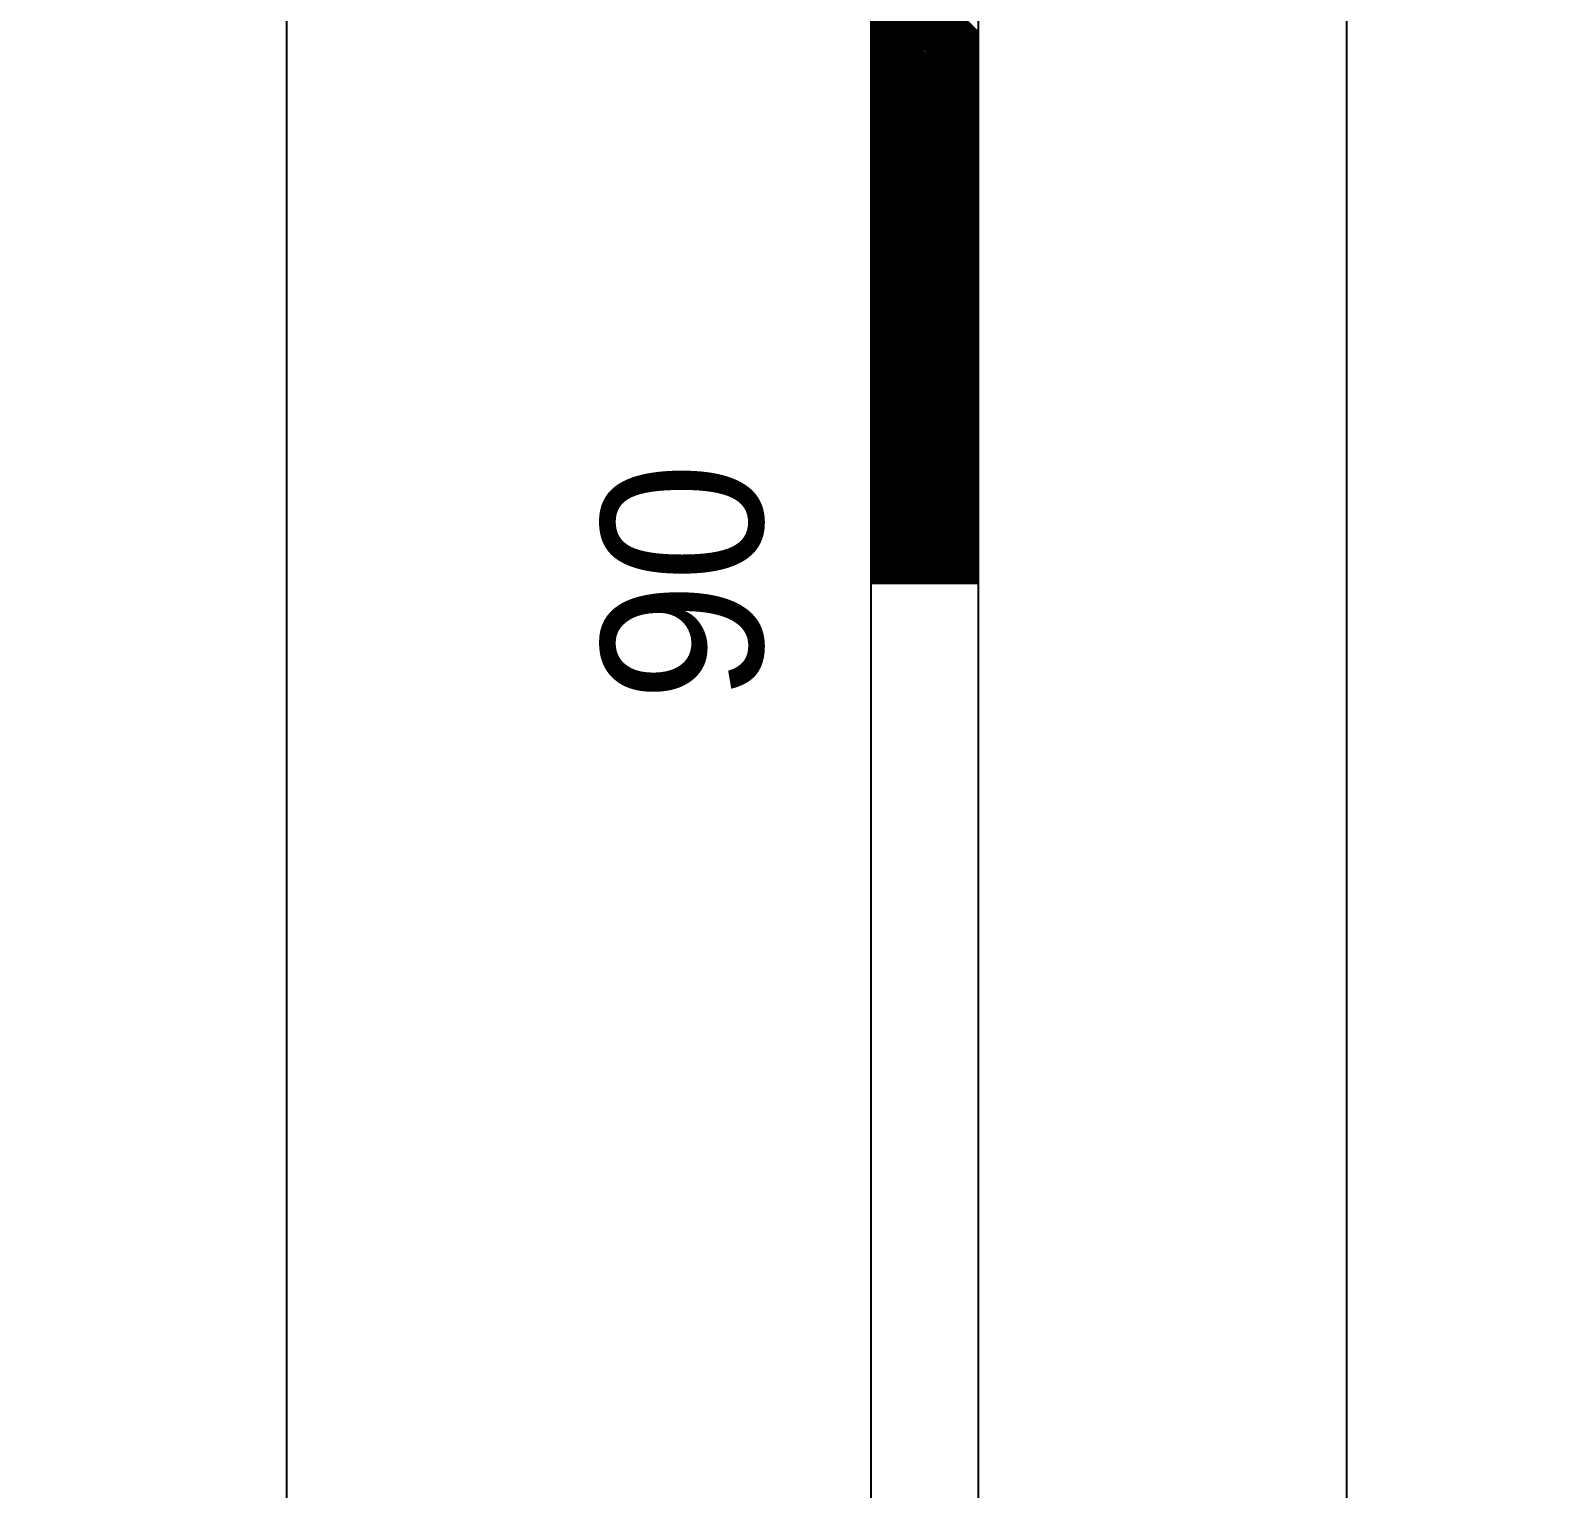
# Model space of a CAD drawing. Extents: x 748454 to 749044, y 4315881 to 4316908.
# Drawn here: x 748685.85 to 748699.99, y 4316862.58 to 4316876.16 of the extents above; entities that cross this region are included whole.
import ezdxf
from ezdxf.enums import TextEntityAlignment as Align

# ---------------------------------------------------------------- set-up
doc = ezdxf.new("R2010")
doc.units = 0
doc.layers.get('0').update_dxf_attribs({"linetype": 'CONTINUOUS'})

msp = doc.modelspace()

# ---------------------------------------------------------------- linework, layer by layer
at = {"color": 0, "linetype": 'CONTINUOUS'}
for p, q in [((748693.67, 4316781.01), (748693.67, 4316881.01)), ((748693.67, 4316781.01), (748693.67, 4316881.01)), ((748694.67, 4316781.01), (748694.67, 4316881.01)), ((748694.67, 4316781.01), (748694.67, 4316881.01)), ((748694.67, 4316876.14), (748693.67, 4316877.14)), ((748694.67, 4316876.14), (748693.67, 4316877.14)), ((748694.67, 4316876.13), (748693.67, 4316877.13)), ((748694.67, 4316876.13), (748693.67, 4316877.13)), ((748694.67, 4316876.12), (748693.67, 4316877.12)), ((748694.67, 4316876.12), (748693.67, 4316877.12)), ((748694.67, 4316876.1), (748693.67, 4316877.1)), ((748694.67, 4316876.1), (748693.67, 4316877.1)), ((748694.67, 4316876.09), (748693.67, 4316877.09)), ((748694.67, 4316876.09), (748693.67, 4316877.09)), ((748694.67, 4316876.07), (748693.67, 4316877.07)), ((748694.67, 4316876.07), (748693.67, 4316877.07)), ((748694.67, 4316876.06), (748693.67, 4316877.06)), ((748694.67, 4316876.06), (748693.67, 4316877.06)), ((748694.67, 4316876.05), (748693.67, 4316877.05)), ((748694.67, 4316876.05), (748693.67, 4316877.05)), ((748694.67, 4316876.03), (748693.67, 4316877.03)), ((748694.67, 4316876.03), (748693.67, 4316877.03)), ((748694.67, 4316876.02), (748693.67, 4316877.02)), ((748694.67, 4316876.02), (748693.67, 4316877.02)), ((748694.67, 4316876), (748693.67, 4316877)), ((748694.67, 4316876), (748693.67, 4316877)), ((748694.67, 4316875.99), (748693.67, 4316876.99)), ((748694.67, 4316875.99), (748693.67, 4316876.99)), ((748694.67, 4316875.97), (748693.67, 4316876.97)), ((748694.67, 4316875.97), (748693.67, 4316876.97)), ((748694.67, 4316875.96), (748693.67, 4316876.96)), ((748694.67, 4316875.96), (748693.67, 4316876.96)), ((748694.67, 4316875.95), (748693.67, 4316876.95)), ((748694.67, 4316875.95), (748693.67, 4316876.95)), ((748694.67, 4316875.93), (748693.67, 4316876.93)), ((748694.67, 4316875.93), (748693.67, 4316876.93)), ((748694.67, 4316875.92), (748693.67, 4316876.92)), ((748694.67, 4316875.92), (748693.67, 4316876.92)), ((748694.67, 4316875.9), (748693.67, 4316876.9)), ((748694.67, 4316875.9), (748693.67, 4316876.9)), ((748694.67, 4316875.89), (748693.67, 4316876.89)), ((748694.67, 4316875.89), (748693.67, 4316876.89)), ((748694.67, 4316875.88), (748693.67, 4316876.88)), ((748694.67, 4316875.88), (748693.67, 4316876.88)), ((748694.67, 4316875.86), (748693.67, 4316876.86)), ((748694.67, 4316875.86), (748693.67, 4316876.86)), ((748694.67, 4316875.85), (748693.67, 4316876.85)), ((748694.67, 4316875.85), (748693.67, 4316876.85)), ((748694.67, 4316875.83), (748693.67, 4316876.83)), ((748694.67, 4316875.83), (748693.67, 4316876.83)), ((748694.67, 4316875.82), (748693.67, 4316876.82)), ((748694.67, 4316875.82), (748693.67, 4316876.82)), ((748694.67, 4316875.81), (748693.67, 4316876.81)), ((748694.67, 4316875.81), (748693.67, 4316876.81)), ((748694.67, 4316875.79), (748693.67, 4316876.79)), ((748694.67, 4316875.79), (748693.67, 4316876.79)), ((748694.67, 4316875.78), (748693.67, 4316876.78)), ((748694.67, 4316875.78), (748693.67, 4316876.78)), ((748694.67, 4316875.76), (748693.67, 4316876.76)), ((748694.67, 4316875.76), (748693.67, 4316876.76)), ((748694.67, 4316875.75), (748693.67, 4316876.75)), ((748694.67, 4316875.75), (748693.67, 4316876.75)), ((748694.67, 4316875.73), (748693.67, 4316876.73)), ((748694.67, 4316875.73), (748693.67, 4316876.73)), ((748694.67, 4316875.72), (748693.67, 4316876.72)), ((748694.67, 4316875.72), (748693.67, 4316876.72)), ((748694.67, 4316875.71), (748693.67, 4316876.71)), ((748694.67, 4316875.71), (748693.67, 4316876.71)), ((748694.67, 4316875.69), (748693.67, 4316876.69)), ((748694.67, 4316875.69), (748693.67, 4316876.69)), ((748694.67, 4316875.68), (748693.67, 4316876.68)), ((748694.67, 4316875.68), (748693.67, 4316876.68)), ((748694.67, 4316875.66), (748693.67, 4316876.66)), ((748694.67, 4316875.66), (748693.67, 4316876.66)), ((748694.67, 4316875.65), (748693.67, 4316876.65)), ((748694.67, 4316875.65), (748693.67, 4316876.65)), ((748694.67, 4316875.64), (748693.67, 4316876.64)), ((748694.67, 4316875.64), (748693.67, 4316876.64)), ((748694.67, 4316875.62), (748693.67, 4316876.62)), ((748694.67, 4316875.62), (748693.67, 4316876.62)), ((748694.67, 4316875.61), (748693.67, 4316876.61)), ((748694.67, 4316875.61), (748693.67, 4316876.61)), ((748694.67, 4316875.59), (748693.67, 4316876.59)), ((748694.67, 4316875.59), (748693.67, 4316876.59)), ((748694.67, 4316875.58), (748693.67, 4316876.58)), ((748694.67, 4316875.58), (748693.67, 4316876.58)), ((748694.67, 4316875.56), (748693.67, 4316876.56)), ((748694.67, 4316875.56), (748693.67, 4316876.56)), ((748694.67, 4316875.55), (748693.67, 4316876.55)), ((748694.67, 4316875.55), (748693.67, 4316876.55)), ((748694.67, 4316875.54), (748693.67, 4316876.54)), ((748694.67, 4316875.54), (748693.67, 4316876.54)), ((748694.67, 4316875.52), (748693.67, 4316876.52)), ((748694.67, 4316875.52), (748693.67, 4316876.52)), ((748694.67, 4316875.51), (748693.67, 4316876.51)), ((748694.67, 4316875.51), (748693.67, 4316876.51)), ((748694.67, 4316875.49), (748693.67, 4316876.49)), ((748694.67, 4316875.49), (748693.67, 4316876.49)), ((748694.67, 4316875.48), (748693.67, 4316876.48)), ((748694.67, 4316875.48), (748693.67, 4316876.48)), ((748694.67, 4316875.47), (748693.67, 4316876.47)), ((748694.67, 4316875.47), (748693.67, 4316876.47)), ((748694.67, 4316875.45), (748693.67, 4316876.45)), ((748694.67, 4316875.45), (748693.67, 4316876.45)), ((748694.67, 4316875.44), (748693.67, 4316876.44)), ((748694.67, 4316875.44), (748693.67, 4316876.44)), ((748694.67, 4316875.42), (748693.67, 4316876.42)), ((748694.67, 4316875.42), (748693.67, 4316876.42)), ((748694.67, 4316875.41), (748693.67, 4316876.41)), ((748694.67, 4316875.41), (748693.67, 4316876.41)), ((748694.67, 4316875.39), (748693.67, 4316876.39)), ((748694.67, 4316875.39), (748693.67, 4316876.39)), ((748694.67, 4316875.38), (748693.67, 4316876.38)), ((748694.67, 4316875.38), (748693.67, 4316876.38)), ((748694.67, 4316875.37), (748693.67, 4316876.37)), ((748694.67, 4316875.37), (748693.67, 4316876.37)), ((748694.67, 4316875.35), (748693.67, 4316876.35)), ((748694.67, 4316875.35), (748693.67, 4316876.35)), ((748694.67, 4316875.34), (748693.67, 4316876.34)), ((748694.67, 4316875.34), (748693.67, 4316876.34)), ((748694.67, 4316875.32), (748693.67, 4316876.32)), ((748694.67, 4316875.32), (748693.67, 4316876.32)), ((748694.67, 4316875.31), (748693.67, 4316876.31)), ((748694.67, 4316875.31), (748693.67, 4316876.31)), ((748694.67, 4316875.3), (748693.67, 4316876.3)), ((748694.67, 4316875.3), (748693.67, 4316876.3)), ((748694.67, 4316875.28), (748693.67, 4316876.28)), ((748694.67, 4316875.28), (748693.67, 4316876.28)), ((748694.67, 4316875.27), (748693.67, 4316876.27)), ((748694.67, 4316875.27), (748693.67, 4316876.27)), ((748694.67, 4316875.25), (748693.67, 4316876.25)), ((748694.67, 4316875.25), (748693.67, 4316876.25)), ((748694.67, 4316875.24), (748693.67, 4316876.24)), ((748694.67, 4316875.24), (748693.67, 4316876.24)), ((748694.67, 4316875.23), (748693.67, 4316876.23)), ((748694.67, 4316875.23), (748693.67, 4316876.23)), ((748694.67, 4316875.21), (748693.67, 4316876.21)), ((748694.67, 4316875.21), (748693.67, 4316876.21)), ((748694.67, 4316875.2), (748693.67, 4316876.2)), ((748694.67, 4316875.2), (748693.67, 4316876.2)), ((748694.67, 4316875.18), (748693.67, 4316876.18)), ((748694.67, 4316875.18), (748693.67, 4316876.18)), ((748694.67, 4316875.17), (748693.67, 4316876.17)), ((748694.67, 4316875.17), (748693.67, 4316876.17)), ((748694.67, 4316875.15), (748693.67, 4316876.15)), ((748694.67, 4316875.15), (748693.67, 4316876.15)), ((748694.67, 4316875.14), (748693.67, 4316876.14)), ((748694.67, 4316875.14), (748693.67, 4316876.14)), ((748694.67, 4316875.13), (748693.67, 4316876.13)), ((748694.67, 4316875.13), (748693.67, 4316876.13)), ((748694.67, 4316875.11), (748693.67, 4316876.11)), ((748694.67, 4316875.11), (748693.67, 4316876.11)), ((748694.67, 4316875.1), (748693.67, 4316876.1)), ((748694.67, 4316875.1), (748693.67, 4316876.1)), ((748694.67, 4316875.08), (748693.67, 4316876.08)), ((748694.67, 4316875.08), (748693.67, 4316876.08)), ((748694.67, 4316875.07), (748693.67, 4316876.07)), ((748694.67, 4316875.07), (748693.67, 4316876.07)), ((748694.67, 4316875.06), (748693.67, 4316876.06)), ((748694.67, 4316875.06), (748693.67, 4316876.06)), ((748694.67, 4316875.04), (748693.67, 4316876.04)), ((748694.67, 4316875.04), (748693.67, 4316876.04)), ((748694.67, 4316875.03), (748693.67, 4316876.03)), ((748694.67, 4316875.03), (748693.67, 4316876.03)), ((748694.67, 4316875.01), (748693.67, 4316876.01)), ((748694.67, 4316875.01), (748693.67, 4316876.01)), ((748694.67, 4316875), (748693.67, 4316876)), ((748694.67, 4316875), (748693.67, 4316876)), ((748694.67, 4316874.98), (748693.67, 4316875.98)), ((748694.67, 4316874.98), (748693.67, 4316875.98)), ((748694.67, 4316874.97), (748693.67, 4316875.97)), ((748694.67, 4316874.97), (748693.67, 4316875.97)), ((748694.67, 4316874.96), (748693.67, 4316875.96)), ((748694.67, 4316874.96), (748693.67, 4316875.96)), ((748694.67, 4316874.94), (748693.67, 4316875.94)), ((748694.67, 4316874.94), (748693.67, 4316875.94)), ((748694.67, 4316874.93), (748693.67, 4316875.93)), ((748694.67, 4316874.93), (748693.67, 4316875.93)), ((748694.67, 4316874.91), (748693.67, 4316875.91)), ((748694.67, 4316874.91), (748693.67, 4316875.91)), ((748694.67, 4316874.9), (748693.67, 4316875.9)), ((748694.67, 4316874.9), (748693.67, 4316875.9)), ((748694.67, 4316874.89), (748693.67, 4316875.89)), ((748694.67, 4316874.89), (748693.67, 4316875.89)), ((748694.67, 4316874.87), (748693.67, 4316875.87)), ((748694.67, 4316874.87), (748693.67, 4316875.87)), ((748694.67, 4316874.86), (748693.67, 4316875.86)), ((748694.67, 4316874.86), (748693.67, 4316875.86)), ((748694.67, 4316874.84), (748693.67, 4316875.84)), ((748694.67, 4316874.84), (748693.67, 4316875.84)), ((748694.67, 4316874.83), (748693.67, 4316875.83)), ((748694.67, 4316874.83), (748693.67, 4316875.83)), ((748694.67, 4316874.82), (748693.67, 4316875.82)), ((748694.67, 4316874.82), (748693.67, 4316875.82)), ((748694.67, 4316874.8), (748693.67, 4316875.8)), ((748694.67, 4316874.8), (748693.67, 4316875.8)), ((748694.67, 4316874.79), (748693.67, 4316875.79)), ((748694.67, 4316874.79), (748693.67, 4316875.79)), ((748694.67, 4316874.77), (748693.67, 4316875.77)), ((748694.67, 4316874.77), (748693.67, 4316875.77)), ((748694.67, 4316874.76), (748693.67, 4316875.76)), ((748694.67, 4316874.76), (748693.67, 4316875.76)), ((748694.67, 4316874.74), (748693.67, 4316875.74)), ((748694.67, 4316874.74), (748693.67, 4316875.74)), ((748694.67, 4316874.73), (748693.67, 4316875.73)), ((748694.67, 4316874.73), (748693.67, 4316875.73)), ((748694.67, 4316874.72), (748693.67, 4316875.72)), ((748694.67, 4316874.72), (748693.67, 4316875.72)), ((748694.67, 4316874.7), (748693.67, 4316875.7)), ((748694.67, 4316874.7), (748693.67, 4316875.7)), ((748694.67, 4316874.69), (748693.67, 4316875.69)), ((748694.67, 4316874.69), (748693.67, 4316875.69)), ((748694.67, 4316874.67), (748693.67, 4316875.67)), ((748694.67, 4316874.67), (748693.67, 4316875.67)), ((748694.67, 4316874.66), (748693.67, 4316875.66)), ((748694.67, 4316874.66), (748693.67, 4316875.66)), ((748694.67, 4316874.65), (748693.67, 4316875.65)), ((748694.67, 4316874.65), (748693.67, 4316875.65)), ((748694.67, 4316874.63), (748693.67, 4316875.63)), ((748694.67, 4316874.63), (748693.67, 4316875.63)), ((748694.67, 4316874.62), (748693.67, 4316875.62)), ((748694.67, 4316874.62), (748693.67, 4316875.62)), ((748694.67, 4316874.6), (748693.67, 4316875.6)), ((748694.67, 4316874.6), (748693.67, 4316875.6)), ((748694.67, 4316874.59), (748693.67, 4316875.59)), ((748694.67, 4316874.59), (748693.67, 4316875.59)), ((748694.67, 4316874.57), (748693.67, 4316875.57)), ((748694.67, 4316874.57), (748693.67, 4316875.57)), ((748694.67, 4316874.56), (748693.67, 4316875.56)), ((748694.67, 4316874.56), (748693.67, 4316875.56)), ((748694.67, 4316874.55), (748693.67, 4316875.55)), ((748694.67, 4316874.55), (748693.67, 4316875.55)), ((748694.67, 4316874.53), (748693.67, 4316875.53)), ((748694.67, 4316874.53), (748693.67, 4316875.53)), ((748694.67, 4316874.52), (748693.67, 4316875.52)), ((748694.67, 4316874.52), (748693.67, 4316875.52)), ((748694.67, 4316874.5), (748693.67, 4316875.5)), ((748694.67, 4316874.5), (748693.67, 4316875.5)), ((748694.67, 4316874.49), (748693.67, 4316875.49)), ((748694.67, 4316874.49), (748693.67, 4316875.49)), ((748694.67, 4316874.48), (748693.67, 4316875.48)), ((748694.67, 4316874.48), (748693.67, 4316875.48)), ((748694.67, 4316874.46), (748693.67, 4316875.46)), ((748694.67, 4316874.46), (748693.67, 4316875.46)), ((748694.67, 4316874.45), (748693.67, 4316875.45)), ((748694.67, 4316874.45), (748693.67, 4316875.45)), ((748694.67, 4316874.43), (748693.67, 4316875.43)), ((748694.67, 4316874.43), (748693.67, 4316875.43)), ((748694.67, 4316874.42), (748693.67, 4316875.42)), ((748694.67, 4316874.42), (748693.67, 4316875.42)), ((748694.67, 4316874.4), (748693.67, 4316875.4)), ((748694.67, 4316874.4), (748693.67, 4316875.4)), ((748694.67, 4316874.39), (748693.67, 4316875.39)), ((748694.67, 4316874.39), (748693.67, 4316875.39)), ((748694.67, 4316874.38), (748693.67, 4316875.38)), ((748694.67, 4316874.38), (748693.67, 4316875.38)), ((748694.67, 4316874.36), (748693.67, 4316875.36)), ((748694.67, 4316874.36), (748693.67, 4316875.36)), ((748694.67, 4316874.35), (748693.67, 4316875.35)), ((748694.67, 4316874.35), (748693.67, 4316875.35)), ((748694.67, 4316874.33), (748693.67, 4316875.33)), ((748694.67, 4316874.33), (748693.67, 4316875.33)), ((748694.67, 4316874.32), (748693.67, 4316875.32)), ((748694.67, 4316874.32), (748693.67, 4316875.32)), ((748694.67, 4316874.31), (748693.67, 4316875.31)), ((748694.67, 4316874.31), (748693.67, 4316875.31)), ((748694.67, 4316874.29), (748693.67, 4316875.29)), ((748694.67, 4316874.29), (748693.67, 4316875.29)), ((748694.67, 4316874.28), (748693.67, 4316875.28)), ((748694.67, 4316874.28), (748693.67, 4316875.28)), ((748694.67, 4316874.26), (748693.67, 4316875.26)), ((748694.67, 4316874.26), (748693.67, 4316875.26)), ((748694.67, 4316874.25), (748693.67, 4316875.25)), ((748694.67, 4316874.25), (748693.67, 4316875.25)), ((748694.67, 4316874.24), (748693.67, 4316875.24)), ((748694.67, 4316874.24), (748693.67, 4316875.24)), ((748694.67, 4316874.22), (748693.67, 4316875.22)), ((748694.67, 4316874.22), (748693.67, 4316875.22)), ((748694.67, 4316874.21), (748693.67, 4316875.21)), ((748694.67, 4316874.21), (748693.67, 4316875.21)), ((748694.67, 4316874.19), (748693.67, 4316875.19)), ((748694.67, 4316874.19), (748693.67, 4316875.19)), ((748694.67, 4316874.18), (748693.67, 4316875.18)), ((748694.67, 4316874.18), (748693.67, 4316875.18)), ((748694.67, 4316874.16), (748693.67, 4316875.16)), ((748694.67, 4316874.16), (748693.67, 4316875.16)), ((748694.67, 4316874.15), (748693.67, 4316875.15)), ((748694.67, 4316874.15), (748693.67, 4316875.15)), ((748694.67, 4316874.14), (748693.67, 4316875.14)), ((748694.67, 4316874.14), (748693.67, 4316875.14)), ((748694.67, 4316874.12), (748693.67, 4316875.12)), ((748694.67, 4316874.12), (748693.67, 4316875.12)), ((748694.67, 4316874.11), (748693.67, 4316875.11)), ((748694.67, 4316874.11), (748693.67, 4316875.11)), ((748694.67, 4316874.09), (748693.67, 4316875.09)), ((748694.67, 4316874.09), (748693.67, 4316875.09)), ((748694.67, 4316874.08), (748693.67, 4316875.08)), ((748694.67, 4316874.08), (748693.67, 4316875.08)), ((748694.67, 4316874.07), (748693.67, 4316875.07)), ((748694.67, 4316874.07), (748693.67, 4316875.07)), ((748694.67, 4316874.05), (748693.67, 4316875.05)), ((748694.67, 4316874.05), (748693.67, 4316875.05)), ((748694.67, 4316874.04), (748693.67, 4316875.04)), ((748694.67, 4316874.04), (748693.67, 4316875.04)), ((748694.67, 4316874.02), (748693.67, 4316875.02)), ((748694.67, 4316874.02), (748693.67, 4316875.02)), ((748694.67, 4316874.01), (748693.67, 4316875.01)), ((748694.67, 4316874.01), (748693.67, 4316875.01)), ((748694.67, 4316873.99), (748693.67, 4316874.99)), ((748694.67, 4316873.99), (748693.67, 4316874.99)), ((748694.67, 4316873.98), (748693.67, 4316874.98)), ((748694.67, 4316873.98), (748693.67, 4316874.98)), ((748694.67, 4316873.97), (748693.67, 4316874.97)), ((748694.67, 4316873.97), (748693.67, 4316874.97)), ((748694.67, 4316873.95), (748693.67, 4316874.95)), ((748694.67, 4316873.95), (748693.67, 4316874.95)), ((748694.67, 4316873.94), (748693.67, 4316874.94)), ((748694.67, 4316873.94), (748693.67, 4316874.94)), ((748694.67, 4316873.92), (748693.67, 4316874.92)), ((748694.67, 4316873.92), (748693.67, 4316874.92)), ((748694.67, 4316873.91), (748693.67, 4316874.91)), ((748694.67, 4316873.91), (748693.67, 4316874.91)), ((748694.67, 4316873.9), (748693.67, 4316874.9)), ((748694.67, 4316873.9), (748693.67, 4316874.9)), ((748694.67, 4316873.88), (748693.67, 4316874.88)), ((748694.67, 4316873.88), (748693.67, 4316874.88)), ((748694.67, 4316873.87), (748693.67, 4316874.87)), ((748694.67, 4316873.87), (748693.67, 4316874.87)), ((748694.67, 4316873.85), (748693.67, 4316874.85)), ((748694.67, 4316873.85), (748693.67, 4316874.85)), ((748694.67, 4316873.84), (748693.67, 4316874.84)), ((748694.67, 4316873.84), (748693.67, 4316874.84)), ((748694.67, 4316873.83), (748693.67, 4316874.83)), ((748694.67, 4316873.83), (748693.67, 4316874.83)), ((748694.67, 4316873.81), (748693.67, 4316874.81)), ((748694.67, 4316873.81), (748693.67, 4316874.81)), ((748694.67, 4316873.8), (748693.67, 4316874.8)), ((748694.67, 4316873.8), (748693.67, 4316874.8)), ((748694.67, 4316873.78), (748693.67, 4316874.78)), ((748694.67, 4316873.78), (748693.67, 4316874.78)), ((748694.67, 4316873.77), (748693.67, 4316874.77)), ((748694.67, 4316873.77), (748693.67, 4316874.77)), ((748694.67, 4316873.75), (748693.67, 4316874.75)), ((748694.67, 4316873.75), (748693.67, 4316874.75)), ((748694.67, 4316873.74), (748693.67, 4316874.74)), ((748694.67, 4316873.74), (748693.67, 4316874.74)), ((748694.67, 4316873.73), (748693.67, 4316874.73)), ((748694.67, 4316873.73), (748693.67, 4316874.73)), ((748694.67, 4316873.71), (748693.67, 4316874.71)), ((748694.67, 4316873.71), (748693.67, 4316874.71)), ((748694.67, 4316873.7), (748693.67, 4316874.7)), ((748694.67, 4316873.7), (748693.67, 4316874.7)), ((748694.67, 4316873.68), (748693.67, 4316874.68)), ((748694.67, 4316873.68), (748693.67, 4316874.68)), ((748694.67, 4316873.67), (748693.67, 4316874.67)), ((748694.67, 4316873.67), (748693.67, 4316874.67)), ((748694.67, 4316873.66), (748693.67, 4316874.66)), ((748694.67, 4316873.66), (748693.67, 4316874.66)), ((748694.67, 4316873.64), (748693.67, 4316874.64)), ((748694.67, 4316873.64), (748693.67, 4316874.64)), ((748694.67, 4316873.63), (748693.67, 4316874.63)), ((748694.67, 4316873.63), (748693.67, 4316874.63)), ((748694.67, 4316873.61), (748693.67, 4316874.61)), ((748694.67, 4316873.61), (748693.67, 4316874.61)), ((748694.67, 4316873.6), (748693.67, 4316874.6)), ((748694.67, 4316873.6), (748693.67, 4316874.6)), ((748694.67, 4316873.58), (748693.67, 4316874.58)), ((748694.67, 4316873.58), (748693.67, 4316874.58)), ((748694.67, 4316873.57), (748693.67, 4316874.57)), ((748694.67, 4316873.57), (748693.67, 4316874.57)), ((748694.67, 4316873.56), (748693.67, 4316874.56)), ((748694.67, 4316873.56), (748693.67, 4316874.56)), ((748694.67, 4316873.54), (748693.67, 4316874.54)), ((748694.67, 4316873.54), (748693.67, 4316874.54)), ((748694.67, 4316873.53), (748693.67, 4316874.53)), ((748694.67, 4316873.53), (748693.67, 4316874.53)), ((748694.67, 4316873.51), (748693.67, 4316874.51)), ((748694.67, 4316873.51), (748693.67, 4316874.51)), ((748694.67, 4316873.5), (748693.67, 4316874.5)), ((748694.67, 4316873.5), (748693.67, 4316874.5)), ((748694.67, 4316873.49), (748693.67, 4316874.49)), ((748694.67, 4316873.49), (748693.67, 4316874.49)), ((748694.67, 4316873.47), (748693.67, 4316874.47)), ((748694.67, 4316873.47), (748693.67, 4316874.47)), ((748694.67, 4316873.46), (748693.67, 4316874.46)), ((748694.67, 4316873.46), (748693.67, 4316874.46)), ((748694.67, 4316873.44), (748693.67, 4316874.44)), ((748694.67, 4316873.44), (748693.67, 4316874.44)), ((748694.67, 4316873.43), (748693.67, 4316874.43)), ((748694.67, 4316873.43), (748693.67, 4316874.43)), ((748694.67, 4316873.41), (748693.67, 4316874.41)), ((748694.67, 4316873.41), (748693.67, 4316874.41)), ((748694.67, 4316873.4), (748693.67, 4316874.4)), ((748694.67, 4316873.4), (748693.67, 4316874.4)), ((748694.67, 4316873.39), (748693.67, 4316874.39)), ((748694.67, 4316873.39), (748693.67, 4316874.39)), ((748694.67, 4316873.37), (748693.67, 4316874.37)), ((748694.67, 4316873.37), (748693.67, 4316874.37)), ((748694.67, 4316873.36), (748693.67, 4316874.36)), ((748694.67, 4316873.36), (748693.67, 4316874.36)), ((748694.67, 4316873.34), (748693.67, 4316874.34)), ((748694.67, 4316873.34), (748693.67, 4316874.34)), ((748694.67, 4316873.33), (748693.67, 4316874.33)), ((748694.67, 4316873.33), (748693.67, 4316874.33)), ((748694.67, 4316873.32), (748693.67, 4316874.32)), ((748694.67, 4316873.32), (748693.67, 4316874.32)), ((748694.67, 4316873.3), (748693.67, 4316874.3)), ((748694.67, 4316873.3), (748693.67, 4316874.3)), ((748694.67, 4316873.29), (748693.67, 4316874.29)), ((748694.67, 4316873.29), (748693.67, 4316874.29)), ((748694.67, 4316873.27), (748693.67, 4316874.27)), ((748694.67, 4316873.27), (748693.67, 4316874.27)), ((748694.67, 4316873.26), (748693.67, 4316874.26)), ((748694.67, 4316873.26), (748693.67, 4316874.26)), ((748694.67, 4316873.25), (748693.67, 4316874.25)), ((748694.67, 4316873.25), (748693.67, 4316874.25)), ((748694.67, 4316873.23), (748693.67, 4316874.23)), ((748694.67, 4316873.23), (748693.67, 4316874.23)), ((748694.67, 4316873.22), (748693.67, 4316874.22)), ((748694.67, 4316873.22), (748693.67, 4316874.22)), ((748694.67, 4316873.2), (748693.67, 4316874.2)), ((748694.67, 4316873.2), (748693.67, 4316874.2)), ((748694.67, 4316873.19), (748693.67, 4316874.19)), ((748694.67, 4316873.19), (748693.67, 4316874.19)), ((748694.67, 4316873.17), (748693.67, 4316874.17)), ((748694.67, 4316873.17), (748693.67, 4316874.17)), ((748694.67, 4316873.16), (748693.67, 4316874.16)), ((748694.67, 4316873.16), (748693.67, 4316874.16)), ((748694.67, 4316873.15), (748693.67, 4316874.15)), ((748694.67, 4316873.15), (748693.67, 4316874.15)), ((748694.67, 4316873.13), (748693.67, 4316874.13)), ((748694.67, 4316873.13), (748693.67, 4316874.13)), ((748694.67, 4316873.12), (748693.67, 4316874.12)), ((748694.67, 4316873.12), (748693.67, 4316874.12)), ((748694.67, 4316873.1), (748693.67, 4316874.1)), ((748694.67, 4316873.1), (748693.67, 4316874.1)), ((748694.67, 4316873.09), (748693.67, 4316874.09)), ((748694.67, 4316873.09), (748693.67, 4316874.09)), ((748694.67, 4316873.08), (748693.67, 4316874.08)), ((748694.67, 4316873.08), (748693.67, 4316874.08)), ((748694.67, 4316873.06), (748693.67, 4316874.06)), ((748694.67, 4316873.06), (748693.67, 4316874.06)), ((748694.67, 4316873.05), (748693.67, 4316874.05)), ((748694.67, 4316873.05), (748693.67, 4316874.05)), ((748694.67, 4316873.03), (748693.67, 4316874.03)), ((748694.67, 4316873.03), (748693.67, 4316874.03)), ((748694.67, 4316873.02), (748693.67, 4316874.02)), ((748694.67, 4316873.02), (748693.67, 4316874.02)), ((748694.67, 4316873), (748693.67, 4316874)), ((748694.67, 4316873), (748693.67, 4316874)), ((748694.67, 4316872.99), (748693.67, 4316873.99)), ((748694.67, 4316872.99), (748693.67, 4316873.99)), ((748694.67, 4316872.98), (748693.67, 4316873.98)), ((748694.67, 4316872.98), (748693.67, 4316873.98)), ((748694.67, 4316872.96), (748693.67, 4316873.96)), ((748694.67, 4316872.96), (748693.67, 4316873.96)), ((748694.67, 4316872.95), (748693.67, 4316873.95)), ((748694.67, 4316872.95), (748693.67, 4316873.95)), ((748694.67, 4316872.93), (748693.67, 4316873.93)), ((748694.67, 4316872.93), (748693.67, 4316873.93)), ((748694.67, 4316872.92), (748693.67, 4316873.92)), ((748694.67, 4316872.92), (748693.67, 4316873.92)), ((748694.67, 4316872.91), (748693.67, 4316873.91)), ((748694.67, 4316872.91), (748693.67, 4316873.91)), ((748694.67, 4316872.89), (748693.67, 4316873.89)), ((748694.67, 4316872.89), (748693.67, 4316873.89)), ((748694.67, 4316872.88), (748693.67, 4316873.88)), ((748694.67, 4316872.88), (748693.67, 4316873.88)), ((748694.67, 4316872.86), (748693.67, 4316873.86)), ((748694.67, 4316872.86), (748693.67, 4316873.86)), ((748694.67, 4316872.85), (748693.67, 4316873.85)), ((748694.67, 4316872.85), (748693.67, 4316873.85)), ((748694.67, 4316872.84), (748693.67, 4316873.84)), ((748694.67, 4316872.84), (748693.67, 4316873.84)), ((748694.67, 4316872.82), (748693.67, 4316873.82)), ((748694.67, 4316872.82), (748693.67, 4316873.82)), ((748694.67, 4316872.81), (748693.67, 4316873.81)), ((748694.67, 4316872.81), (748693.67, 4316873.81)), ((748694.67, 4316872.79), (748693.67, 4316873.79)), ((748694.67, 4316872.79), (748693.67, 4316873.79)), ((748694.67, 4316872.78), (748693.67, 4316873.78)), ((748694.67, 4316872.78), (748693.67, 4316873.78)), ((748694.67, 4316872.76), (748693.67, 4316873.76)), ((748694.67, 4316872.76), (748693.67, 4316873.76)), ((748694.67, 4316872.75), (748693.67, 4316873.75)), ((748694.67, 4316872.75), (748693.67, 4316873.75)), ((748694.67, 4316872.74), (748693.67, 4316873.74)), ((748694.67, 4316872.74), (748693.67, 4316873.74)), ((748694.67, 4316872.72), (748693.67, 4316873.72)), ((748694.67, 4316872.72), (748693.67, 4316873.72)), ((748694.67, 4316872.71), (748693.67, 4316873.71)), ((748694.67, 4316872.71), (748693.67, 4316873.71)), ((748694.67, 4316872.69), (748693.67, 4316873.69)), ((748694.67, 4316872.69), (748693.67, 4316873.69)), ((748694.67, 4316872.68), (748693.67, 4316873.68)), ((748694.67, 4316872.68), (748693.67, 4316873.68)), ((748694.67, 4316872.67), (748693.67, 4316873.67)), ((748694.67, 4316872.67), (748693.67, 4316873.67)), ((748694.67, 4316872.65), (748693.67, 4316873.65)), ((748694.67, 4316872.65), (748693.67, 4316873.65)), ((748694.67, 4316872.64), (748693.67, 4316873.64)), ((748694.67, 4316872.64), (748693.67, 4316873.64)), ((748694.67, 4316872.62), (748693.67, 4316873.62)), ((748694.67, 4316872.62), (748693.67, 4316873.62)), ((748694.67, 4316872.61), (748693.67, 4316873.61)), ((748694.67, 4316872.61), (748693.67, 4316873.61)), ((748694.67, 4316872.59), (748693.67, 4316873.59)), ((748694.67, 4316872.59), (748693.67, 4316873.59)), ((748694.67, 4316872.58), (748693.67, 4316873.58)), ((748694.67, 4316872.58), (748693.67, 4316873.58)), ((748694.67, 4316872.57), (748693.67, 4316873.57)), ((748694.67, 4316872.57), (748693.67, 4316873.57)), ((748694.67, 4316872.55), (748693.67, 4316873.55)), ((748694.67, 4316872.55), (748693.67, 4316873.55)), ((748694.67, 4316872.54), (748693.67, 4316873.54)), ((748694.67, 4316872.54), (748693.67, 4316873.54)), ((748694.67, 4316872.52), (748693.67, 4316873.52)), ((748694.67, 4316872.52), (748693.67, 4316873.52)), ((748694.67, 4316872.51), (748693.67, 4316873.51)), ((748694.67, 4316872.51), (748693.67, 4316873.51)), ((748694.67, 4316872.5), (748693.67, 4316873.5)), ((748694.67, 4316872.5), (748693.67, 4316873.5)), ((748694.67, 4316872.48), (748693.67, 4316873.48)), ((748694.67, 4316872.48), (748693.67, 4316873.48)), ((748694.67, 4316872.47), (748693.67, 4316873.47)), ((748694.67, 4316872.47), (748693.67, 4316873.47)), ((748694.67, 4316872.45), (748693.67, 4316873.45)), ((748694.67, 4316872.45), (748693.67, 4316873.45)), ((748694.67, 4316872.44), (748693.67, 4316873.44)), ((748694.67, 4316872.44), (748693.67, 4316873.44)), ((748694.67, 4316872.43), (748693.67, 4316873.43)), ((748694.67, 4316872.43), (748693.67, 4316873.43)), ((748694.67, 4316872.41), (748693.67, 4316873.41)), ((748694.67, 4316872.41), (748693.67, 4316873.41)), ((748694.67, 4316872.4), (748693.67, 4316873.4)), ((748694.67, 4316872.4), (748693.67, 4316873.4)), ((748694.67, 4316872.38), (748693.67, 4316873.38)), ((748694.67, 4316872.38), (748693.67, 4316873.38)), ((748694.67, 4316872.37), (748693.67, 4316873.37)), ((748694.67, 4316872.37), (748693.67, 4316873.37)), ((748694.67, 4316872.35), (748693.67, 4316873.35)), ((748694.67, 4316872.35), (748693.67, 4316873.35)), ((748694.67, 4316872.34), (748693.67, 4316873.34)), ((748694.67, 4316872.34), (748693.67, 4316873.34)), ((748694.67, 4316872.33), (748693.67, 4316873.33)), ((748694.67, 4316872.33), (748693.67, 4316873.33)), ((748694.67, 4316872.31), (748693.67, 4316873.31)), ((748694.67, 4316872.31), (748693.67, 4316873.31)), ((748694.67, 4316872.3), (748693.67, 4316873.3)), ((748694.67, 4316872.3), (748693.67, 4316873.3)), ((748694.67, 4316872.28), (748693.67, 4316873.28)), ((748694.67, 4316872.28), (748693.67, 4316873.28)), ((748694.67, 4316872.27), (748693.67, 4316873.27)), ((748694.67, 4316872.27), (748693.67, 4316873.27)), ((748694.67, 4316872.26), (748693.67, 4316873.26)), ((748694.67, 4316872.26), (748693.67, 4316873.26)), ((748694.67, 4316872.24), (748693.67, 4316873.24)), ((748694.67, 4316872.24), (748693.67, 4316873.24)), ((748694.67, 4316872.23), (748693.67, 4316873.23)), ((748694.67, 4316872.23), (748693.67, 4316873.23)), ((748694.67, 4316872.21), (748693.67, 4316873.21)), ((748694.67, 4316872.21), (748693.67, 4316873.21)), ((748694.67, 4316872.2), (748693.67, 4316873.2)), ((748694.67, 4316872.2), (748693.67, 4316873.2)), ((748694.67, 4316872.18), (748693.67, 4316873.18)), ((748694.67, 4316872.18), (748693.67, 4316873.18)), ((748694.67, 4316872.17), (748693.67, 4316873.17)), ((748694.67, 4316872.17), (748693.67, 4316873.17)), ((748694.67, 4316872.16), (748693.67, 4316873.16)), ((748694.67, 4316872.16), (748693.67, 4316873.16)), ((748694.67, 4316872.14), (748693.67, 4316873.14)), ((748694.67, 4316872.14), (748693.67, 4316873.14)), ((748694.67, 4316872.13), (748693.67, 4316873.13)), ((748694.67, 4316872.13), (748693.67, 4316873.13)), ((748694.67, 4316872.11), (748693.67, 4316873.11)), ((748694.67, 4316872.11), (748693.67, 4316873.11)), ((748694.67, 4316872.1), (748693.67, 4316873.1)), ((748694.67, 4316872.1), (748693.67, 4316873.1)), ((748694.67, 4316872.09), (748693.67, 4316873.09)), ((748694.67, 4316872.09), (748693.67, 4316873.09)), ((748694.67, 4316872.07), (748693.67, 4316873.07)), ((748694.67, 4316872.07), (748693.67, 4316873.07)), ((748694.67, 4316872.06), (748693.67, 4316873.06)), ((748694.67, 4316872.06), (748693.67, 4316873.06)), ((748694.67, 4316872.04), (748693.67, 4316873.04)), ((748694.67, 4316872.04), (748693.67, 4316873.04)), ((748694.67, 4316872.03), (748693.67, 4316873.03)), ((748694.67, 4316872.03), (748693.67, 4316873.03)), ((748694.67, 4316872.01), (748693.67, 4316873.01)), ((748694.67, 4316872.01), (748693.67, 4316873.01)), ((748694.67, 4316872), (748693.67, 4316873)), ((748694.67, 4316872), (748693.67, 4316873)), ((748694.67, 4316871.99), (748693.67, 4316872.99)), ((748694.67, 4316871.99), (748693.67, 4316872.99)), ((748694.67, 4316871.97), (748693.67, 4316872.97)), ((748694.67, 4316871.97), (748693.67, 4316872.97)), ((748694.67, 4316871.96), (748693.67, 4316872.96)), ((748694.67, 4316871.96), (748693.67, 4316872.96)), ((748694.67, 4316871.94), (748693.67, 4316872.94)), ((748694.67, 4316871.94), (748693.67, 4316872.94)), ((748694.67, 4316871.93), (748693.67, 4316872.93)), ((748694.67, 4316871.93), (748693.67, 4316872.93)), ((748694.67, 4316871.92), (748693.67, 4316872.92)), ((748694.67, 4316871.92), (748693.67, 4316872.92)), ((748694.67, 4316871.9), (748693.67, 4316872.9)), ((748694.67, 4316871.9), (748693.67, 4316872.9)), ((748694.67, 4316871.89), (748693.67, 4316872.89)), ((748694.67, 4316871.89), (748693.67, 4316872.89)), ((748694.67, 4316871.87), (748693.67, 4316872.87)), ((748694.67, 4316871.87), (748693.67, 4316872.87)), ((748694.67, 4316871.86), (748693.67, 4316872.86)), ((748694.67, 4316871.86), (748693.67, 4316872.86)), ((748694.67, 4316871.85), (748693.67, 4316872.85)), ((748694.67, 4316871.85), (748693.67, 4316872.85)), ((748694.67, 4316871.83), (748693.67, 4316872.83)), ((748694.67, 4316871.83), (748693.67, 4316872.83)), ((748694.67, 4316871.82), (748693.67, 4316872.82)), ((748694.67, 4316871.82), (748693.67, 4316872.82)), ((748694.67, 4316871.8), (748693.67, 4316872.8)), ((748694.67, 4316871.8), (748693.67, 4316872.8)), ((748694.67, 4316871.79), (748693.67, 4316872.79)), ((748694.67, 4316871.79), (748693.67, 4316872.79)), ((748694.67, 4316871.77), (748693.67, 4316872.77)), ((748694.67, 4316871.77), (748693.67, 4316872.77)), ((748694.67, 4316871.76), (748693.67, 4316872.76)), ((748694.67, 4316871.76), (748693.67, 4316872.76)), ((748694.67, 4316871.75), (748693.67, 4316872.75)), ((748694.67, 4316871.75), (748693.67, 4316872.75)), ((748694.67, 4316871.73), (748693.67, 4316872.73)), ((748694.67, 4316871.73), (748693.67, 4316872.73)), ((748694.67, 4316871.72), (748693.67, 4316872.72)), ((748694.67, 4316871.72), (748693.67, 4316872.72)), ((748694.67, 4316871.7), (748693.67, 4316872.7)), ((748694.67, 4316871.7), (748693.67, 4316872.7)), ((748694.67, 4316871.69), (748693.67, 4316872.69)), ((748694.67, 4316871.69), (748693.67, 4316872.69)), ((748694.67, 4316871.68), (748693.67, 4316872.68)), ((748694.67, 4316871.68), (748693.67, 4316872.68)), ((748694.67, 4316871.66), (748693.67, 4316872.66)), ((748694.67, 4316871.66), (748693.67, 4316872.66)), ((748694.67, 4316871.65), (748693.67, 4316872.65)), ((748694.67, 4316871.65), (748693.67, 4316872.65)), ((748694.67, 4316871.63), (748693.67, 4316872.63)), ((748694.67, 4316871.63), (748693.67, 4316872.63)), ((748694.67, 4316871.62), (748693.67, 4316872.62)), ((748694.67, 4316871.62), (748693.67, 4316872.62)), ((748694.67, 4316871.6), (748693.67, 4316872.6)), ((748694.67, 4316871.6), (748693.67, 4316872.6)), ((748694.67, 4316871.59), (748693.67, 4316872.59)), ((748694.67, 4316871.59), (748693.67, 4316872.59)), ((748694.67, 4316871.58), (748693.67, 4316872.58)), ((748694.67, 4316871.58), (748693.67, 4316872.58)), ((748694.67, 4316871.56), (748693.67, 4316872.56)), ((748694.67, 4316871.56), (748693.67, 4316872.56)), ((748694.67, 4316871.55), (748693.67, 4316872.55)), ((748694.67, 4316871.55), (748693.67, 4316872.55)), ((748694.67, 4316871.53), (748693.67, 4316872.53)), ((748694.67, 4316871.53), (748693.67, 4316872.53)), ((748694.67, 4316871.52), (748693.67, 4316872.52)), ((748694.67, 4316871.52), (748693.67, 4316872.52)), ((748694.67, 4316871.51), (748693.67, 4316872.51)), ((748694.67, 4316871.51), (748693.67, 4316872.51)), ((748694.67, 4316871.49), (748693.67, 4316872.49)), ((748694.67, 4316871.49), (748693.67, 4316872.49)), ((748694.67, 4316871.48), (748693.67, 4316872.48)), ((748694.67, 4316871.48), (748693.67, 4316872.48)), ((748694.67, 4316871.46), (748693.67, 4316872.46)), ((748694.67, 4316871.46), (748693.67, 4316872.46)), ((748694.67, 4316871.45), (748693.67, 4316872.45)), ((748694.67, 4316871.45), (748693.67, 4316872.45)), ((748694.67, 4316871.44), (748693.67, 4316872.44)), ((748694.67, 4316871.44), (748693.67, 4316872.44)), ((748694.67, 4316871.42), (748693.67, 4316872.42)), ((748694.67, 4316871.42), (748693.67, 4316872.42)), ((748694.67, 4316871.41), (748693.67, 4316872.41)), ((748694.67, 4316871.41), (748693.67, 4316872.41)), ((748694.67, 4316871.39), (748693.67, 4316872.39)), ((748694.67, 4316871.39), (748693.67, 4316872.39)), ((748694.67, 4316871.38), (748693.67, 4316872.38)), ((748694.67, 4316871.38), (748693.67, 4316872.38)), ((748694.67, 4316871.36), (748693.67, 4316872.36)), ((748694.67, 4316871.36), (748693.67, 4316872.36)), ((748694.67, 4316871.35), (748693.67, 4316872.35)), ((748694.67, 4316871.35), (748693.67, 4316872.35)), ((748694.67, 4316871.34), (748693.67, 4316872.34)), ((748694.67, 4316871.34), (748693.67, 4316872.34)), ((748694.67, 4316871.32), (748693.67, 4316872.32)), ((748694.67, 4316871.32), (748693.67, 4316872.32)), ((748694.67, 4316871.31), (748693.67, 4316872.31)), ((748694.67, 4316871.31), (748693.67, 4316872.31)), ((748694.67, 4316871.29), (748693.67, 4316872.29)), ((748694.67, 4316871.29), (748693.67, 4316872.29)), ((748694.67, 4316871.28), (748693.67, 4316872.28)), ((748694.67, 4316871.28), (748693.67, 4316872.28)), ((748694.67, 4316871.27), (748693.67, 4316872.27)), ((748694.67, 4316871.27), (748693.67, 4316872.27)), ((748694.67, 4316871.25), (748693.67, 4316872.25)), ((748694.67, 4316871.25), (748693.67, 4316872.25)), ((748694.67, 4316871.24), (748693.67, 4316872.24)), ((748694.67, 4316871.24), (748693.67, 4316872.24)), ((748694.67, 4316871.22), (748693.67, 4316872.22)), ((748694.67, 4316871.22), (748693.67, 4316872.22)), ((748694.67, 4316871.21), (748693.67, 4316872.21)), ((748694.67, 4316871.21), (748693.67, 4316872.21)), ((748694.67, 4316871.19), (748693.67, 4316872.19)), ((748694.67, 4316871.19), (748693.67, 4316872.19)), ((748694.67, 4316871.18), (748693.67, 4316872.18)), ((748694.67, 4316871.18), (748693.67, 4316872.18)), ((748694.67, 4316871.17), (748693.67, 4316872.17)), ((748694.67, 4316871.17), (748693.67, 4316872.17)), ((748694.67, 4316871.15), (748693.67, 4316872.15)), ((748694.67, 4316871.15), (748693.67, 4316872.15)), ((748694.67, 4316871.14), (748693.67, 4316872.14)), ((748694.67, 4316871.14), (748693.67, 4316872.14)), ((748694.67, 4316871.12), (748693.67, 4316872.12)), ((748694.67, 4316871.12), (748693.67, 4316872.12)), ((748694.67, 4316871.11), (748693.67, 4316872.11)), ((748694.67, 4316871.11), (748693.67, 4316872.11)), ((748694.67, 4316871.1), (748693.67, 4316872.1)), ((748694.67, 4316871.1), (748693.67, 4316872.1)), ((748694.67, 4316871.08), (748693.67, 4316872.08)), ((748694.67, 4316871.08), (748693.67, 4316872.08)), ((748694.67, 4316871.07), (748693.67, 4316872.07)), ((748694.67, 4316871.07), (748693.67, 4316872.07)), ((748694.67, 4316871.05), (748693.67, 4316872.05)), ((748694.67, 4316871.05), (748693.67, 4316872.05)), ((748694.67, 4316871.04), (748693.67, 4316872.04)), ((748694.67, 4316871.04), (748693.67, 4316872.04)), ((748694.67, 4316871.02), (748693.67, 4316872.02)), ((748694.67, 4316871.02), (748693.67, 4316872.02)), ((748694.67, 4316871.01), (748693.67, 4316872.01)), ((748694.67, 4316871.01), (748693.67, 4316872.01)), ((748694.66, 4316871.01), (748693.67, 4316872)), ((748694.66, 4316871.01), (748693.67, 4316872)), ((748694.64, 4316871.01), (748693.67, 4316871.98)), ((748694.64, 4316871.01), (748693.67, 4316871.98)), ((748694.63, 4316871.01), (748693.67, 4316871.97)), ((748694.63, 4316871.01), (748693.67, 4316871.97)), ((748694.61, 4316871.01), (748693.67, 4316871.95)), ((748694.61, 4316871.01), (748693.67, 4316871.95)), ((748694.6, 4316871.01), (748693.67, 4316871.94)), ((748694.6, 4316871.01), (748693.67, 4316871.94)), ((748694.59, 4316871.01), (748693.67, 4316871.93)), ((748694.59, 4316871.01), (748693.67, 4316871.93)), ((748694.57, 4316871.01), (748693.67, 4316871.91)), ((748694.57, 4316871.01), (748693.67, 4316871.91)), ((748694.56, 4316871.01), (748693.67, 4316871.9)), ((748694.56, 4316871.01), (748693.67, 4316871.9)), ((748694.54, 4316871.01), (748693.67, 4316871.88)), ((748694.54, 4316871.01), (748693.67, 4316871.88)), ((748694.53, 4316871.01), (748693.67, 4316871.87)), ((748694.53, 4316871.01), (748693.67, 4316871.87)), ((748694.52, 4316871.01), (748693.67, 4316871.86)), ((748694.52, 4316871.01), (748693.67, 4316871.86)), ((748694.5, 4316871.01), (748693.67, 4316871.84)), ((748694.5, 4316871.01), (748693.67, 4316871.84)), ((748694.49, 4316871.01), (748693.67, 4316871.83)), ((748694.49, 4316871.01), (748693.67, 4316871.83)), ((748694.47, 4316871.01), (748693.67, 4316871.81)), ((748694.47, 4316871.01), (748693.67, 4316871.81)), ((748694.46, 4316871.01), (748693.67, 4316871.8)), ((748694.46, 4316871.01), (748693.67, 4316871.8)), ((748694.44, 4316871.01), (748693.67, 4316871.78)), ((748694.44, 4316871.01), (748693.67, 4316871.78)), ((748694.43, 4316871.01), (748693.67, 4316871.77)), ((748694.43, 4316871.01), (748693.67, 4316871.77)), ((748694.42, 4316871.01), (748693.67, 4316871.76)), ((748694.42, 4316871.01), (748693.67, 4316871.76)), ((748694.4, 4316871.01), (748693.67, 4316871.74)), ((748694.4, 4316871.01), (748693.67, 4316871.74)), ((748694.39, 4316871.01), (748693.67, 4316871.73)), ((748694.39, 4316871.01), (748693.67, 4316871.73)), ((748694.37, 4316871.01), (748693.67, 4316871.71)), ((748694.37, 4316871.01), (748693.67, 4316871.71)), ((748694.36, 4316871.01), (748693.67, 4316871.7)), ((748694.36, 4316871.01), (748693.67, 4316871.7)), ((748694.35, 4316871.01), (748693.67, 4316871.69)), ((748694.35, 4316871.01), (748693.67, 4316871.69)), ((748694.33, 4316871.01), (748693.67, 4316871.67)), ((748694.33, 4316871.01), (748693.67, 4316871.67)), ((748694.32, 4316871.01), (748693.67, 4316871.66)), ((748694.32, 4316871.01), (748693.67, 4316871.66)), ((748694.3, 4316871.01), (748693.67, 4316871.64)), ((748694.3, 4316871.01), (748693.67, 4316871.64)), ((748694.29, 4316871.01), (748693.67, 4316871.63)), ((748694.29, 4316871.01), (748693.67, 4316871.63)), ((748694.27, 4316871.01), (748693.67, 4316871.61)), ((748694.27, 4316871.01), (748693.67, 4316871.61)), ((748694.26, 4316871.01), (748693.67, 4316871.6)), ((748694.26, 4316871.01), (748693.67, 4316871.6)), ((748694.25, 4316871.01), (748693.67, 4316871.59)), ((748694.25, 4316871.01), (748693.67, 4316871.59)), ((748694.23, 4316871.01), (748693.67, 4316871.57)), ((748694.23, 4316871.01), (748693.67, 4316871.57)), ((748694.22, 4316871.01), (748693.67, 4316871.56)), ((748694.22, 4316871.01), (748693.67, 4316871.56)), ((748694.2, 4316871.01), (748693.67, 4316871.54)), ((748694.2, 4316871.01), (748693.67, 4316871.54)), ((748694.19, 4316871.01), (748693.67, 4316871.53)), ((748694.19, 4316871.01), (748693.67, 4316871.53)), ((748694.18, 4316871.01), (748693.67, 4316871.52)), ((748694.18, 4316871.01), (748693.67, 4316871.52)), ((748694.16, 4316871.01), (748693.67, 4316871.5)), ((748694.16, 4316871.01), (748693.67, 4316871.5)), ((748694.15, 4316871.01), (748693.67, 4316871.49)), ((748694.15, 4316871.01), (748693.67, 4316871.49)), ((748694.13, 4316871.01), (748693.67, 4316871.47)), ((748694.13, 4316871.01), (748693.67, 4316871.47)), ((748694.12, 4316871.01), (748693.67, 4316871.46)), ((748694.12, 4316871.01), (748693.67, 4316871.46)), ((748694.11, 4316871.01), (748693.67, 4316871.45)), ((748694.11, 4316871.01), (748693.67, 4316871.45)), ((748694.09, 4316871.01), (748693.67, 4316871.43)), ((748694.09, 4316871.01), (748693.67, 4316871.43)), ((748694.08, 4316871.01), (748693.67, 4316871.42)), ((748694.08, 4316871.01), (748693.67, 4316871.42)), ((748694.06, 4316871.01), (748693.67, 4316871.4)), ((748694.06, 4316871.01), (748693.67, 4316871.4)), ((748694.05, 4316871.01), (748693.67, 4316871.39)), ((748694.05, 4316871.01), (748693.67, 4316871.39)), ((748694.03, 4316871.01), (748693.67, 4316871.37)), ((748694.03, 4316871.01), (748693.67, 4316871.37)), ((748694.02, 4316871.01), (748693.67, 4316871.36)), ((748694.02, 4316871.01), (748693.67, 4316871.36)), ((748694.01, 4316871.01), (748693.67, 4316871.35)), ((748694.01, 4316871.01), (748693.67, 4316871.35)), ((748693.99, 4316871.01), (748693.67, 4316871.33)), ((748693.99, 4316871.01), (748693.67, 4316871.33)), ((748693.98, 4316871.01), (748693.67, 4316871.32)), ((748693.98, 4316871.01), (748693.67, 4316871.32)), ((748693.96, 4316871.01), (748693.67, 4316871.3)), ((748693.96, 4316871.01), (748693.67, 4316871.3)), ((748693.95, 4316871.01), (748693.67, 4316871.29)), ((748693.95, 4316871.01), (748693.67, 4316871.29)), ((748693.94, 4316871.01), (748693.67, 4316871.28)), ((748693.94, 4316871.01), (748693.67, 4316871.28)), ((748693.92, 4316871.01), (748693.67, 4316871.26)), ((748693.92, 4316871.01), (748693.67, 4316871.26)), ((748693.91, 4316871.01), (748693.67, 4316871.25)), ((748693.91, 4316871.01), (748693.67, 4316871.25)), ((748693.89, 4316871.01), (748693.67, 4316871.23)), ((748693.89, 4316871.01), (748693.67, 4316871.23)), ((748693.88, 4316871.01), (748693.67, 4316871.22)), ((748693.88, 4316871.01), (748693.67, 4316871.22)), ((748693.86, 4316871.01), (748693.67, 4316871.2)), ((748693.86, 4316871.01), (748693.67, 4316871.2)), ((748693.85, 4316871.01), (748693.67, 4316871.19)), ((748693.85, 4316871.01), (748693.67, 4316871.19)), ((748693.84, 4316871.01), (748693.67, 4316871.18)), ((748693.84, 4316871.01), (748693.67, 4316871.18)), ((748693.82, 4316871.01), (748693.67, 4316871.16)), ((748693.82, 4316871.01), (748693.67, 4316871.16)), ((748693.81, 4316871.01), (748693.67, 4316871.15)), ((748693.81, 4316871.01), (748693.67, 4316871.15)), ((748693.79, 4316871.01), (748693.67, 4316871.13)), ((748693.79, 4316871.01), (748693.67, 4316871.13)), ((748693.78, 4316871.01), (748693.67, 4316871.12)), ((748693.78, 4316871.01), (748693.67, 4316871.12)), ((748693.77, 4316871.01), (748693.67, 4316871.11)), ((748693.77, 4316871.01), (748693.67, 4316871.11)), ((748693.75, 4316871.01), (748693.67, 4316871.09)), ((748693.75, 4316871.01), (748693.67, 4316871.09)), ((748693.74, 4316871.01), (748693.67, 4316871.08)), ((748693.74, 4316871.01), (748693.67, 4316871.08)), ((748693.72, 4316871.01), (748693.67, 4316871.06)), ((748693.72, 4316871.01), (748693.67, 4316871.06)), ((748693.71, 4316871.01), (748693.67, 4316871.05)), ((748693.71, 4316871.01), (748693.67, 4316871.05)), ((748693.7, 4316871.01), (748693.67, 4316871.04)), ((748693.7, 4316871.01), (748693.67, 4316871.04)), ((748693.68, 4316871.01), (748693.67, 4316871.02)), ((748693.68, 4316871.01), (748693.67, 4316871.02))]:
    msp.add_line(p, q, dxfattribs=at)
msp.add_lwpolyline([(748694.67, 4316871.01), (748694.67, 4316881.01), (748693.67, 4316881.01), (748693.67, 4316871.01)], close=True, dxfattribs=at)
msp.add_lwpolyline([(748694.67, 4316871.01), (748694.67, 4316881.01), (748693.67, 4316881.01), (748693.67, 4316871.01)], close=True, dxfattribs=at)

# ---------------------------------------------------------------- texts
msp.add_text('90', height=1.5, rotation=90, dxfattribs=at).set_placement((748691.91, 4316871.02), align=Align.MIDDLE)
msp.add_text('90', height=1.5, rotation=90, dxfattribs=at).set_placement((748691.91, 4316871.02), align=Align.MIDDLE)

# ---------------------------------------------------------------- meshes
mesh = msp.add_polyface(dxfattribs=at)
corners = [(748454.5, 4315881), (748454.5, 4315881), (748454.5, 4316071.962), (748762.5, 4315881), (748454.5, 4316246.493), (749044, 4315881), (748454.5, 4316907.5), (749044, 4316542.007), (749044, 4316907.5)]
mesh.append_faces([[corners[k] for k in face] for face in [(0, 1, 3, 2), (2, 3, 5, 4), (4, 5, 7, 6), (6, 7, 8, 8)]], dxfattribs={"vtx0": -1, "vtx2": -1, "color": 0})
mesh = msp.add_polyface(dxfattribs=at)
corners = [(748464.5, 4316721), (748464.5, 4316721), (748464.5, 4316895.271), (748745.58, 4316721), (748464.5, 4316901.5), (748745.58, 4316727.229), (748745.58, 4316901.5)]
mesh.append_faces([[corners[k] for k in face] for face in [(0, 1, 3, 2), (2, 3, 5, 4), (4, 5, 6, 6)]], dxfattribs={"vtx0": -1, "vtx2": -1, "color": 0})
mesh = msp.add_polyface(dxfattribs=at)
corners = [(748688.23, 4316728.19), (748688.23, 4316728.19), (748688.23, 4316734.309), (748698.1, 4316728.19), (748688.23, 4316894.66), (748698.1, 4316888.541), (748698.1, 4316894.66)]
mesh.append_faces([[corners[k] for k in face] for face in [(0, 1, 3, 2), (2, 3, 5, 4), (4, 5, 6, 6)]], dxfattribs={"vtx0": -1, "vtx2": -1, "color": 0})

doc.saveas('drawing.dxf')
